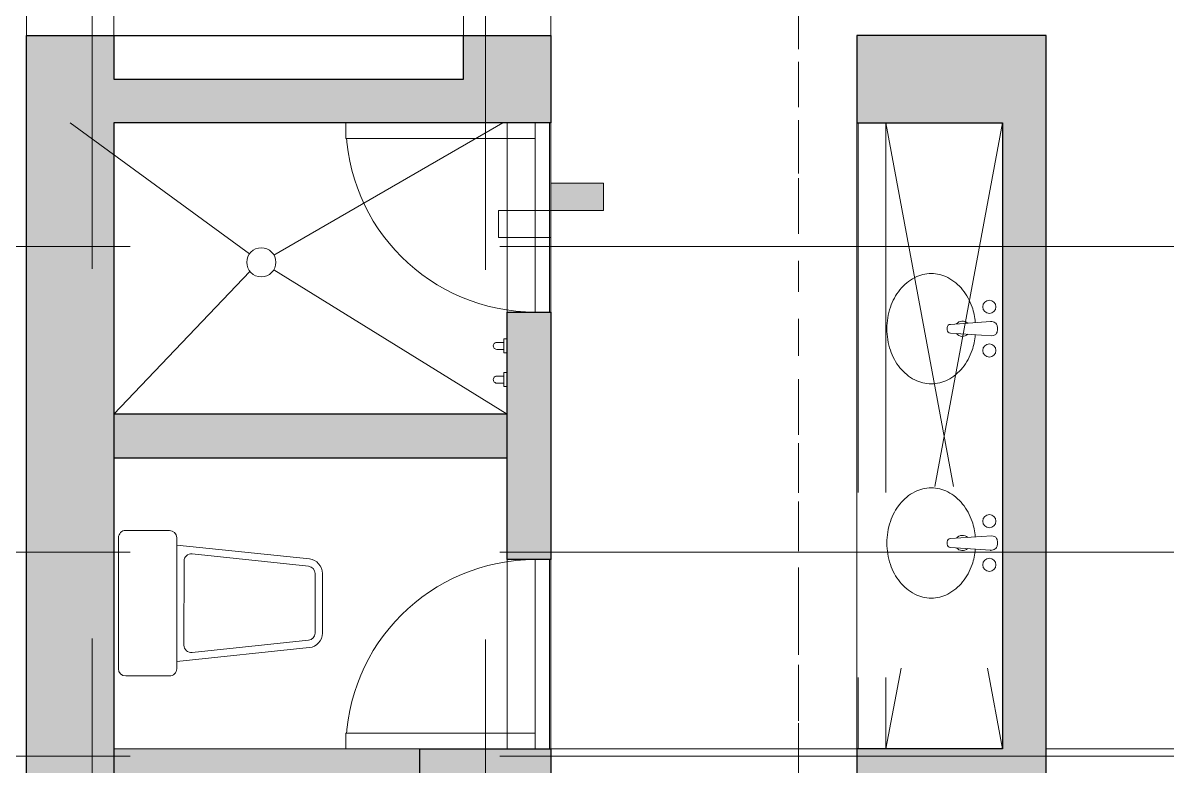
# Model space of a CAD drawing. Header units: metres. Extents: x -54 to 264, y -14 to 31.
# Drawn here: x 31.158 to 35.086, y 3.54 to 6.094 of the extents above; entities that cross this region are included whole.
import ezdxf
from ezdxf.enums import TextEntityAlignment as Align

# ---------------------------------------------------------------- set-up
doc = ezdxf.new("R2010")
doc.units = ezdxf.units.M
doc.header["$LTSCALE"] = 0.001
for name, pattern in [('CENTERX2', [101.6, 63.5, -12.7, 12.7, -12.7]), ('DIVIDEX2', [63.5, 25.4, -12.7, 0, -12.7, 0, -12.7]), ('HIDDENX2', [19.05, 12.7, -6.35])]:
    doc.linetypes.add(name, pattern=pattern)
doc.layers.get('0').update_dxf_attribs({"lineweight": 13, "true_color": 0x000000})
for name, color, linetype, lineweight, true_color in [('JACH-Anotaciones-Cotas-NivelesPiso-Grals', 7, 'Continuous', 13, 0x000000), ('JACH-Anotaciones-Cotas-NivelesPiso-Grals @ 0.075', 7, 'Continuous', 13, 0x000000), ('Jach-Anotaciones-Hatch-Lum100%', 7, 'Continuous', 13, 0x000000), ('Jach-Anotaciones-Hatch-Lum50%', 9, 'Continuous', 13, 0x808080), ('Jach-Anotaciones-Hatch-Lum60%', 7, 'Continuous', 13, 0x666666), ('Jach-Anotaciones-Hatch-Lum80%', 250, 'Continuous', 13, 0x333333), ('JACH-Anotaciones-Lineas-CORTE', 7, 'DIVIDEX2', 18, 0x000000), ('JACH-Anotaciones-Lineas-CORTE @ 0.05', 7, 'DIVIDEX2', 18, 0x000000), ('JACH-Anotaciones-Lineas-CORTE @ 0.075', 7, 'DIVIDEX2', 18, 0x000000), ('JACH-Anotaciones-Lineas-EJES', 7, 'CENTERX2', 9, 0x666666), ('JACH-Arq-Lineas-Piso', 7, 'Continuous', 13, 0x1a1a1a), ('JACH-Arq-Lineas-Proyeccion', 250, 'HIDDENX2', 13, 0x333333), ('JACH-Arq-Líneas-ProyeccionCerramientos', 7, 'HIDDENX2', 13, 0x000000), ('JACH-Arq-Mobiliario01-', 250, 'Continuous', 9, 0x333333), ('JACH-Arq-Muros01-Carga', 7, 'Continuous', 25, 0x000000), ('JACH-Arq-Puertas01-', 7, 'Continuous', 13, 0x404040)]:
    doc.layers.add(name, color=color, linetype=linetype, lineweight=lineweight, true_color=true_color)
doc.styles.add('01c-Arial-JACH(3mm)', font='arial.ttf', dxfattribs={"height": 3})

# ---------------------------------------------------------------- blocks, each defined once
blk = doc.blocks.new('*U80')
at = {"lineweight": 0, "ltscale": 100}
blk.add_wipeout([(0.245, 0), (0.055, 0), (0.055, 0.65), (0.245, 0.65)], dxfattribs=at).dxf.layer = 'Jach-Anotaciones-Hatch-Lum50%'
at = {"lineweight": 0}
blk.add_arc((0.075, 0), 0.65, 90, 180, dxfattribs=at)
at = {"lineweight": 30}
blk.add_wipeout([(0.075, 0.054), (-0.575, 0.054), (-0.575, 0), (0.075, 0)], dxfattribs=at)
blk.add_lwpolyline([(0.075, 0.054), (-0.575, 0.054), (-0.575, 0), (0.075, 0)], close=True)
at = {"layer": 'Jach-Anotaciones-Hatch-Lum50%', "color": 9}
blk.add_lwpolyline([(0.129, 0), (0.129, 0.65), (0.075, 0.65), (0.075, 0)], close=True, dxfattribs=at)
blk = doc.blocks.new('*U72')
at = {"lineweight": 0, "ltscale": 100}
blk.add_wipeout([(0.245, 0), (0.055, 0), (0.055, 0.65), (0.245, 0.65)], dxfattribs=at).dxf.layer = 'Jach-Anotaciones-Hatch-Lum50%'
at = {"lineweight": 0}
blk.add_arc((0.075, 0), 0.65, 90, 180, dxfattribs=at)
at = {"lineweight": 30}
blk.add_wipeout([(0.075, 0.054), (-0.575, 0.054), (-0.575, 0), (0.075, 0)], dxfattribs=at)
blk.add_lwpolyline([(0.075, 0.054), (-0.575, 0.054), (-0.575, 0), (0.075, 0)], close=True)
at = {"layer": 'Jach-Anotaciones-Hatch-Lum50%', "color": 9}
blk.add_lwpolyline([(0.129, 0), (0.129, 0.65), (0.075, 0.65), (0.075, 0)], close=True, dxfattribs=at)
blk = doc.blocks.new('OV-4')
for p, q in [((-0.0336, -0.0305), (-0.02, -0.2148)), ((0.033, -0.0243), (0.02, -0.2148)), ((0.005, -0.2298), (-0.005, -0.2298))]:
    blk.add_line(p, q)
for points in [[(0.033, -0.0243, 0.053775), (0.026, -0.006, 0.077945), (0.0153, -0.0013, 0.065169), (0.0003, 0.0007, 0.065169), (-0.0147, -0.0013, 0.077945), (-0.0255, -0.006, 0.053775), (-0.0324, -0.0243, 0.14405), (-0.0338, -0.029, 0.042153), (-0.0336, -0.0305, 0.042153)], [(-0.0299, -0.1008, 0.056532), (-0.0989, -0.1154, 0.089158), (-0.1785, -0.1588, 0.104856), (-0.2342, -0.227, 0.119501), (-0.2525, -0.3023, 0.119501), (-0.2342, -0.3777, 0.104856), (-0.1785, -0.4459, 0.089158), (-0.0989, -0.4893, 0.080539), (0, -0.5053, 0.080539), (0.0989, -0.4893, 0.089158), (0.1785, -0.4459, 0.104856), (0.2342, -0.3777, 0.119501), (0.2525, -0.3023, 0.119501)], [(0.2525, -0.3023, 0.119501), (0.2342, -0.227, 0.104856), (0.1785, -0.1588, 0.089158), (0.0989, -0.1154, 0.057522), (0.0287, -0.1006, 0.080539)]]:
    blk.add_lwpolyline(points, format="xyb")
for centre in [(-0.1, -0.0364), (0.1, -0.0364)]:
    blk.add_circle(centre, 0.03)
at = {"linetype": 'Continuous'}
for start, end in [(137.6195, 230.8458), (308.7797, 43.4304)]:
    blk.add_arc((0, -0.1593), 0.035, start, end, dxfattribs=at)
for centre, start, end in [((-0.005, -0.2148), 180, 270), ((0.005, -0.2148), 270, 360)]:
    blk.add_arc(centre, 0.015, start, end)
blk = doc.blocks.new('A$C501C33E7')
blk.add_blockref('OV-4', (0.2525, 0.5053))
blk = doc.blocks.new('A$C274B7A8C')
for p, q in [((0, 0.525), (0, 0.675)), ((0.025, 0.7), (0.475, 0.7)), ((0.5, 0.675), (0.5, 0.525)), ((0.475, 0.5), (0.025, 0.5)), ((0.05, 0.5), (0.0979, 0.0448)), ((0.1055, 0.475), (0.3945, 0.475)), ((0.4021, 0.0448), (0.45, 0.5)), ((0.0807, 0.4474), (0.1228, 0.0474)), ((0.3772, 0.0474), (0.4193, 0.4474)), ((0.1476, 0.025), (0.3524, 0.025)), ((0.1476, 0), (0.3524, 0))]:
    blk.add_line(p, q)
for centre, radius, start, end in [((0.025, 0.675), 0.025, 90, 180), ((0.475, 0.675), 0.025, 0, 90), ((0.025, 0.525), 0.025, 180, 270), ((0.475, 0.525), 0.025, 270, 0), ((0.1055, 0.45), 0.025, 90, 186.009), ((0.3945, 0.45), 0.025, 353.991, 90), ((0.1476, 0.05), 0.05, 186.009, 270), ((0.1476, 0.05), 0.025, 186.009, 270), ((0.3524, 0.05), 0.025, 270, 353.991), ((0.3524, 0.05), 0.05, 270, 353.991)]:
    blk.add_arc(centre, radius, start, end)
blk = doc.blocks.new('*U87')
at = {"lineweight": 0, "ltscale": 100}
h = blk.add_hatch(color=256, dxfattribs=at)
h.dxf.hatch_style = 1
h.paths.add_polyline_path([(0, 0), (0, -1.25), (2.4, -1.25), (2.4, 0)])
for points in [[(-2.4, 1.25), (-2.4, 0), (0, 0), (0, 1.25)], [(0, 0), (0, -1.25), (2.4, -1.25), (2.4, 0)]]:
    blk.add_lwpolyline(points, close=True, dxfattribs=at)
blk = doc.blocks.new('*U587')
at = {"layer": 'JACH-Anotaciones-Cotas-NivelesPiso-Grals @ 0.075', "xscale": -0.07500000000000002, "yscale": 0.07500000000000002, "zscale": 0.07500000000000002, "rotation": 180}
blk.add_blockref('*U87', (32.9709, 5.4497), dxfattribs=at)
blk = doc.blocks.new('*U296')
at = {"linetype": 'DIVIDEX2', "lineweight": 0, "ltscale": 100}
blk.add_lwpolyline([(-810.476, 0), (-344.582, 0)], dxfattribs=at)
at = {"lineweight": 0, "ltscale": 100, "style": '01c-Arial-JACH(3mm)'}
for tag, p in [('JACH-SECCIONMURO', (-815.976, 2.109)), ('NO.DEPLANO', (-815.976, -1.994))]:
    blk.add_attdef(tag, text='', height=3, dxfattribs=at).set_placement(p, align=Align.MIDDLE_CENTER)
blk = doc.blocks.new('*U654')
at = {"layer": 'JACH-Anotaciones-Lineas-CORTE @ 0.05', "xscale": 0.05, "yscale": 0.05, "zscale": 0.05, "rotation": 270}
blk.add_blockref('*U296', (33.8209, -31.0582), dxfattribs=at)
at = {"layer": 'JACH-Anotaciones-Lineas-CORTE @ 0.075', "xscale": 0.075, "yscale": 0.075, "zscale": 0.075, "rotation": 270}
blk.add_blockref('*U296', (33.8209, -31.0582), dxfattribs=at)

msp = doc.modelspace()

# ---------------------------------------------------------------- hatches: boundary and pattern name
at = {"layer": 'Jach-Anotaciones-Hatch-Lum60%', "ltscale": 100}
h = msp.add_hatch(color=256, dxfattribs=at)
h.dxf.hatch_style = 1
h.paths.add_polyline_path([(32.8209, 4.75), (31.4709, 4.75), (31.4709, 4.6), (32.8209, 4.6)])
h = msp.add_hatch(color=256, dxfattribs=at)
h.dxf.hatch_style = 1
h.paths.add_polyline_path([(31.4709, 3.6), (32.5209, 3.6), (32.5209, 3.3), (31.4709, 3.3)])
at = {"layer": 'Jach-Anotaciones-Hatch-Lum80%', "ltscale": 100}
h = msp.add_hatch(color=256, dxfattribs=at)
h.dxf.hatch_style = 1
h.paths.add_polyline_path([(34.0209, 3.3), (34.6709, 3.3), (34.6709, 6.05), (34.0209, 6.05), (34.0209, 5.75), (34.5209, 5.75), (34.5209, 3.6), (34.0209, 3.6)])
h = msp.add_hatch(color=256, dxfattribs=at)
h.dxf.hatch_style = 1
h.paths.add_polyline_path([(32.5209, 3.6), (32.9709, 3.6), (32.9709, 3.3), (32.5209, 3.3)])

# ---------------------------------------------------------------- linework, layer by layer
at = {"layer": 'JACH-Anotaciones-Lineas-EJES', "ltscale": 100}
for points in [[(31.3959, -2.3716), (31.3959, 25.9187)], [(22.6359, 4.275), (52.1472, 4.275)], [(22.6359, 3.575), (52.1472, 3.575)]]:
    msp.add_lwpolyline(points, dxfattribs=at)
at = {"layer": 'JACH-Arq-Lineas-Piso', "ltscale": 100}
for points in [[(31.3209, 5.75), (31.9362, 5.3007)], [(31.9374, 5.2401), (31.4709, 4.75)]]:
    msp.add_lwpolyline(points, dxfattribs=at)
msp.add_circle((31.9765, 5.2712), 0.05, dxfattribs=at)
at = {"layer": 'JACH-Arq-Lineas-Proyeccion', "ltscale": 100}
for points in [[(34.0259, 5.75), (34.0259, 3.6)], [(34.1209, 5.75), (34.1209, 3.6)], [(34.1209, 5.75), (34.5209, 3.6)], [(34.5209, 5.75), (34.1209, 3.6)]]:
    msp.add_lwpolyline(points, dxfattribs=at)
at = {"layer": 'JACH-Arq-Líneas-ProyeccionCerramientos', "lineweight": 0, "ltscale": 100}
for points in [[(31.1709, 7.2), (31.4709, 7.2), (31.4709, 6.05), (31.1709, 6.05)], [(32.6709, 7.2), (32.9709, 7.2), (32.9709, 6.05), (32.6709, 6.05)], [(37.2209, 3.305), (34.6709, 3.305), (34.6709, 3.6), (37.2209, 3.6)]]:
    msp.add_lwpolyline(points, close=True, dxfattribs=at)
at = {"layer": 'JACH-Arq-Mobiliario01-'}
for p, q in [((32.8089, 4.9961), (32.7849, 4.9961)), ((32.8209, 5.0081), (32.8089, 5.0081)), ((32.8089, 4.9601), (32.8089, 5.0081)), ((32.8209, 4.9601), (32.8209, 5.0081)), ((32.8089, 4.9721), (32.7849, 4.9721)), ((32.8209, 4.9601), (32.8089, 4.9601)), ((32.8089, 4.8801), (32.7849, 4.8801)), ((32.8209, 4.8921), (32.8089, 4.8921)), ((32.8089, 4.8921), (32.8089, 4.8441)), ((32.8209, 4.8921), (32.8209, 4.8441)), ((32.8089, 4.8561), (32.7849, 4.8561)), ((32.8209, 4.8441), (32.8089, 4.8441))]:
    msp.add_line(p, q, dxfattribs=at)
at = {"layer": 'JACH-Arq-Mobiliario01-', "ltscale": 100}
msp.add_lwpolyline([(34.5209, 5.75), (34.5209, 3.6), (34.0209, 3.6), (34.0209, 5.75)], close=True, dxfattribs=at)
at = {"layer": 'JACH-Arq-Mobiliario01-', "extrusion": (0, 0, -1)}
for centre in [(32.7849, 4.9841), (32.7849, 4.8681)]:
    msp.add_ellipse(centre, major_axis=(0.00849, 0.00849), ratio=1, start_param=2.356194, end_param=5.497787, dxfattribs=at)
at = {"layer": 'JACH-Arq-Muros01-Carga', "ltscale": 100}
msp.add_lwpolyline([(31.4709, 6.05), (32.6709, 6.05)], dxfattribs=at)
at = {"layer": 'JACH-Arq-Muros01-Carga', "color": 3, "ltscale": 100}
msp.add_lwpolyline([(34.0209, 3.3), (34.6709, 3.3), (34.6709, 6.05), (34.0209, 6.05), (34.0209, 5.75), (34.5209, 5.75), (34.5209, 3.6), (34.0209, 3.6)], close=True, dxfattribs=at)
at = {"layer": 'JACH-Arq-Muros01-Carga', "ltscale": 100}
msp.add_lwpolyline([(32.8209, 4.75), (31.4709, 4.75), (31.4709, 4.6), (32.8209, 4.6)], close=True, dxfattribs=at)

# ---------------------------------------------------------------- block references
at = {"layer": 'JACH-Anotaciones-Lineas-CORTE', "lineweight": 0}
msp.add_blockref('*U654', (0, 0), dxfattribs=at)
at = {"layer": 'JACH-Arq-Mobiliario01-', "ltscale": 100, "yscale": 0.75, "zscale": 0.75, "rotation": 270}
for p, xscale in [((34.124, 5.2324), 0.75), ((34.124, 4.1176), -0.75)]:
    msp.add_blockref('A$C501C33E7', p, dxfattribs=dict(at, xscale=xscale))
at = {"layer": 'JACH-Arq-Mobiliario01-', "ltscale": 100, "xscale": -1, "rotation": 89.97985798885462}
msp.add_blockref('A$C274B7A8C', (32.1863, 4.3498), dxfattribs=at)
at = {"layer": 'JACH-Arq-Puertas01-', "ltscale": 100, "xscale": -1, "rotation": 180}
msp.add_blockref('*U80', (32.8419, 5.75), dxfattribs=at)

# ---------------------------------------------------------------- next in the draw order: linework, layer by layer
at = {"layer": 'JACH-Anotaciones-Lineas-EJES', "ltscale": 100}
msp.add_lwpolyline([(22.6359, 5.325), (52.1472, 5.325)], dxfattribs=at)
at = {"layer": 'JACH-Arq-Lineas-Piso', "ltscale": 100}
for points in [[(32.0198, 5.2962), (32.8058, 5.75)], [(32.9709, 5.75), (32.9709, 5.1)], [(32.8209, 4.75), (32.0191, 5.245)]]:
    msp.add_lwpolyline(points, dxfattribs=at)
at = {"layer": 'JACH-Arq-Líneas-ProyeccionCerramientos', "lineweight": 0, "ltscale": 100}
msp.add_lwpolyline([(32.9659, 5.75), (32.8209, 5.75), (32.8209, 5.1), (32.9659, 5.1)], close=True, dxfattribs=at)

# ---------------------------------------------------------------- next in the draw order: block references
at = {"layer": 'JACH-Anotaciones-Cotas-NivelesPiso-Grals', "lineweight": 0}
msp.add_blockref('*U587', (0, 0), dxfattribs=at)
at = {"layer": 'JACH-Arq-Puertas01-', "ltscale": 100}
msp.add_blockref('*U72', (32.8419, 3.6), dxfattribs=at)

# ---------------------------------------------------------------- next in the draw order: hatches: boundary and pattern name
at = {"layer": 'Jach-Anotaciones-Hatch-Lum80%', "ltscale": 100}
h = msp.add_hatch(color=256, dxfattribs=at)
h.dxf.hatch_style = 1
h.paths.add_polyline_path([(31.4709, 4.6), (31.4709, 3.6), (31.4709, 3.3), (24.6609, 3.3), (24.6609, 3.45), (26.1609, 3.45), (26.1609, 4.3), (26.4609, 4.3), (26.4609, 3.45), (31.1709, 3.45), (31.1709, 6.05), (31.4709, 6.05), (31.4709, 5.9), (32.6709, 5.9), (32.6709, 6.05), (32.9709, 6.05), (32.9709, 5.75), (31.4709, 5.75), (31.4709, 4.75)])
h = msp.add_hatch(color=256, dxfattribs=at)
h.dxf.hatch_style = 1
h.paths.add_polyline_path([(32.8209, 4.75), (32.8209, 5.1), (32.9709, 5.1), (32.9709, 4.25), (32.8209, 4.25), (32.8209, 4.6)])

# ---------------------------------------------------------------- next in the draw order: linework, layer by layer
at = {"layer": 'Jach-Anotaciones-Hatch-Lum100%', "ltscale": 100}
msp.add_lwpolyline([(31.4709, 3.6), (32.5209, 3.6), (32.5209, 3.3), (31.4709, 3.3)], close=True, dxfattribs=at)
at = {"layer": 'JACH-Anotaciones-Lineas-EJES', "ltscale": 100}
msp.add_lwpolyline([(32.7459, -2.375), (32.7459, 25.9153)], dxfattribs=at)
at = {"layer": 'JACH-Arq-Lineas-Piso', "ltscale": 100}
msp.add_lwpolyline([(32.9709, 4.25), (32.9709, 3.6)], dxfattribs=at)
at = {"layer": 'JACH-Arq-Líneas-ProyeccionCerramientos', "lineweight": 0, "ltscale": 100}
for points in [[(32.9659, 4.25), (32.8209, 4.25), (32.8209, 3.6), (32.9659, 3.6)], [(32.9709, 3.6), (34.0209, 3.6), (34.0209, 3.305), (32.9709, 3.305)]]:
    msp.add_lwpolyline(points, close=True, dxfattribs=at)
at = {"layer": 'JACH-Arq-Muros01-Carga', "color": 3, "ltscale": 100}
for points in [[(31.4709, 4.6), (31.4709, 3.6), (31.4709, 3.6), (31.4709, 3.3), (24.6609, 3.3), (24.6609, 3.45), (26.1609, 3.45), (26.1609, 4.3), (26.4609, 4.3), (26.4609, 3.45), (31.1709, 3.45), (31.1709, 6.05), (31.4709, 6.05), (31.4709, 5.9), (32.6709, 5.9), (32.6709, 6.05), (32.9709, 6.05), (32.9709, 5.75), (31.4709, 5.75), (31.4709, 4.75)], [(32.8209, 4.75), (32.8209, 5.1), (32.9709, 5.1), (32.9709, 4.25), (32.8209, 4.25), (32.8209, 4.6)], [(32.5209, 3.6), (32.9709, 3.6), (32.9709, 3.3), (32.5209, 3.3)]]:
    msp.add_lwpolyline(points, close=True, dxfattribs=at)

doc.saveas('drawing.dxf')
